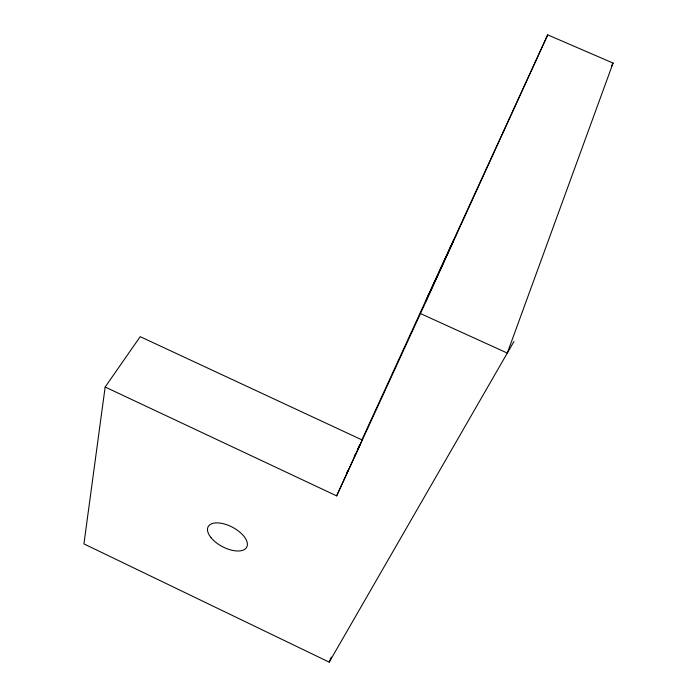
<?xml version="1.0" encoding="UTF-8"?>
<svg xmlns="http://www.w3.org/2000/svg" width="697" height="697" viewBox="0 0 697 697"><rect width="100%" height="100%" fill="white"/><g stroke="black" fill="none" stroke-linecap="round" stroke-linejoin="round"><path stroke-width="1.05" d="M105.16 387.009L336.642 495.881L362.179 440.007L140.21 336.66L105.16 387.009L83.928 543.887L329.211 662.15L513.985 341.46M361.996 439.685L547.711 34.85L613.072 63.079L507.294 353.074L420.457 313.572L336.642 495.881M329.211 662.15L331.275 657.123M346.636 473.28L347.986 470.309M354.311 456.483L355.67 453.52M357.927 448.58L359.739 444.625M441.384 267.169C485.025 171.723 394.397 369.549 437.916 274.74M420.457 313.572L547.711 34.85M347.228 472.54L348.134 470.571M354.93 455.777L355.836 453.808M358.101 448.877L360.366 443.954M611.557 65.962L613.072 63.079M210.903 537.509A21.834 10.934 27.9 0 0 245.405 548.809A21.834 10.934 27.9 0 0 226.02 524.484A21.834 10.934 27.9 0 0 210.903 537.509"/></g></svg>
